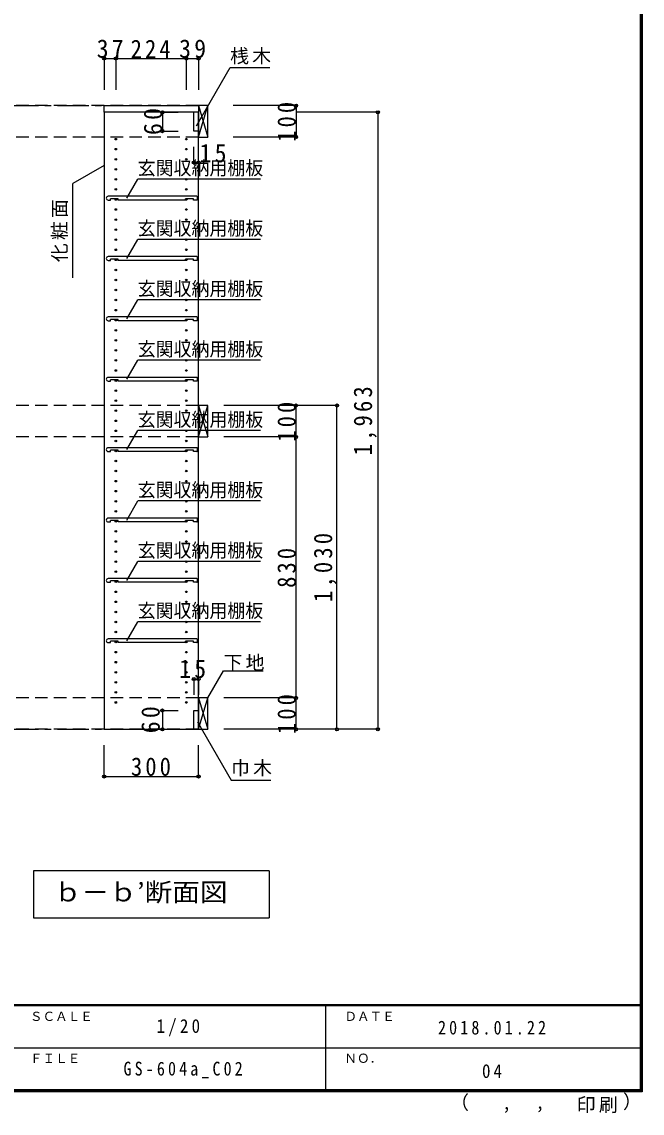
# Model space of a CAD drawing. Units: millimetres at full size, sheet at 1:20; details may follow other scales. Extents: x -3922 to 3878, y -2932 to 2722.
# Drawn here: x 1906 to 3878, y -2932 to 539 of the extents above; entities that cross this region are included whole.
import ezdxf
from ezdxf.enums import TextEntityAlignment as Align

# ---------------------------------------------------------------- set-up
doc = ezdxf.new("R2010")
doc.units = ezdxf.units.MM
doc.header["$LTSCALE"] = 20
doc.header["$PDMODE"] = 32
doc.header["$PDSIZE"] = 10
doc.linetypes.add('CHAIN1', pattern=[8, 5, -1, 1, -1])
doc.linetypes.add('DASHED2', pattern=[3, 2, -1])
for name, color, linetype in [('0-2_本体', 2, 'Continuous'), ('0-4_可動棚', 2, 'Continuous'), ('0-5', 4, 'Continuous'), ('0-7_桟木・巾木', 2, 'Continuous'), ('0-8_引き出し', 3, 'Continuous'), ('0-A_文字', 7, 'Continuous'), ('0-B_寸法', 7, 'Continuous'), ('F-1_枠', 6, 'Continuous'), ('F-A_文字', 7, 'Continuous')]:
    doc.layers.add(name, color=color, linetype=linetype)
doc.styles.add('ＭＳ ゴシック', font='')
doc.styles.get('ＭＳ ゴシック').set_extended_font_data('MS Gothic')

msp = doc.modelspace()

# ---------------------------------------------------------------- linework, layer by layer
at = {"layer": '0-2_本体'}
for p, q in [((2167.47, 272.73), (2467.47, 272.73)), ((2467.47, 272.73), (2467.47, 251.73))]:
    msp.add_line(p, q, dxfattribs=at)
msp.add_lwpolyline([(2467.47, 251.73), (2167.47, 251.73), (2167.47, 272.73)], dxfattribs=at)
at = {"layer": '0-4_可動棚'}
for p, q in [((2462.47, -15.57), (2179.97, -15.57)), ((2179.97, -27.57), (2186.97, -27.57)), ((2186.97, -27.57), (2186.97, -23.27)), ((2211.97, -23.27), (2186.97, -23.27)), ((2211.97, -27.57), (2211.97, -23.27)), ((2425.97, -27.57), (2211.97, -27.57)), ((2425.97, -27.57), (2425.97, -23.27)), ((2462.47, -27.57), (2450.97, -27.57)), ((2463.97, -26.07), (2463.97, -17.07)), ((2462.47, -207.57), (2179.97, -207.57)), ((2179.97, -219.57), (2186.97, -219.57)), ((2186.97, -219.57), (2186.97, -215.27)), ((2211.97, -215.27), (2186.97, -215.27)), ((2211.97, -219.57), (2211.97, -215.27)), ((2425.97, -219.57), (2211.97, -219.57)), ((2425.97, -219.57), (2425.97, -215.27)), ((2462.47, -219.57), (2450.97, -219.57)), ((2463.97, -218.07), (2463.97, -209.07)), ((2462.47, -399.57), (2179.97, -399.57)), ((2179.97, -411.57), (2186.97, -411.57)), ((2186.97, -411.57), (2186.97, -407.27)), ((2211.97, -407.27), (2186.97, -407.27)), ((2211.97, -411.57), (2211.97, -407.27)), ((2425.97, -411.57), (2211.97, -411.57)), ((2425.97, -411.57), (2425.97, -407.27)), ((2462.47, -411.57), (2450.97, -411.57)), ((2463.97, -410.07), (2463.97, -401.07)), ((2462.47, -591.57), (2179.97, -591.57)), ((2179.97, -603.57), (2186.97, -603.57)), ((2186.97, -603.57), (2186.97, -599.27)), ((2211.97, -599.27), (2186.97, -599.27)), ((2211.97, -603.57), (2211.97, -599.27)), ((2425.97, -603.57), (2211.97, -603.57)), ((2425.97, -603.57), (2425.97, -599.27)), ((2462.47, -603.57), (2450.97, -603.57)), ((2463.97, -602.07), (2463.97, -593.07)), ((2462.47, -815.57), (2179.97, -815.57)), ((2179.97, -827.57), (2186.97, -827.57)), ((2186.97, -827.57), (2186.97, -823.27)), ((2211.97, -823.27), (2186.97, -823.27)), ((2211.97, -827.57), (2211.97, -823.27)), ((2425.97, -827.57), (2211.97, -827.57)), ((2425.97, -827.57), (2425.97, -823.27)), ((2462.47, -827.57), (2450.97, -827.57)), ((2463.97, -826.07), (2463.97, -817.07)), ((2462.47, -1039.57), (2179.97, -1039.57)), ((2463.97, -1050.07), (2463.97, -1041.07)), ((2179.97, -1051.57), (2186.97, -1051.57)), ((2186.97, -1051.57), (2186.97, -1047.27)), ((2211.97, -1047.27), (2186.97, -1047.27)), ((2211.97, -1051.57), (2211.97, -1047.27)), ((2425.97, -1051.57), (2211.97, -1051.57)), ((2425.97, -1051.57), (2425.97, -1047.27)), ((2462.47, -1051.57), (2450.97, -1051.57)), ((2462.47, -1231.57), (2179.97, -1231.57)), ((2179.97, -1243.57), (2186.97, -1243.57)), ((2186.97, -1243.57), (2186.97, -1239.27)), ((2211.97, -1239.27), (2186.97, -1239.27)), ((2211.97, -1243.57), (2211.97, -1239.27)), ((2425.97, -1243.57), (2211.97, -1243.57)), ((2425.97, -1243.57), (2425.97, -1239.27)), ((2462.47, -1243.57), (2450.97, -1243.57)), ((2463.97, -1242.07), (2463.97, -1233.07)), ((2462.47, -1423.57), (2179.97, -1423.57)), ((2179.97, -1435.57), (2186.97, -1435.57)), ((2186.97, -1435.57), (2186.97, -1431.27)), ((2211.97, -1431.27), (2186.97, -1431.27)), ((2211.97, -1435.57), (2211.97, -1431.27)), ((2425.97, -1435.57), (2211.97, -1435.57)), ((2425.97, -1435.57), (2425.97, -1431.27)), ((2462.47, -1435.57), (2450.97, -1435.57)), ((2463.97, -1434.07), (2463.97, -1425.07))]:
    msp.add_line(p, q, dxfattribs=at)
for points in [[(2450.97, -27.57), (2450.97, -23.27), (2425.97, -23.27)], [(2450.97, -219.57), (2450.97, -215.27), (2425.97, -215.27)], [(2450.97, -411.57), (2450.97, -407.27), (2425.97, -407.27)], [(2450.97, -603.57), (2450.97, -599.27), (2425.97, -599.27)], [(2450.97, -827.57), (2450.97, -823.27), (2425.97, -823.27)], [(2450.97, -1051.57), (2450.97, -1047.27), (2425.97, -1047.27)], [(2450.97, -1243.57), (2450.97, -1239.27), (2425.97, -1239.27)], [(2450.97, -1435.57), (2450.97, -1431.27), (2425.97, -1431.27)]]:
    msp.add_lwpolyline(points, dxfattribs=at)
for centre, radius, start, end in [((2179.97, -21.57), 6, 90, 180), ((2179.97, -21.57), 6, 180, 270), ((2462.47, -17.07), 1.5, 0, 90), ((2462.47, -26.07), 1.5, 270, 0), ((2179.97, -213.57), 6, 90, 180), ((2462.47, -209.07), 1.5, 0, 90), ((2179.97, -213.57), 6, 180, 270), ((2462.47, -218.07), 1.5, 270, 0), ((2179.97, -405.57), 6, 90, 180), ((2179.97, -405.57), 6, 180, 270), ((2462.47, -401.07), 1.5, 0, 90), ((2462.47, -410.07), 1.5, 270, 0), ((2179.97, -597.57), 6, 90, 180), ((2179.97, -597.57), 6, 180, 270), ((2462.47, -593.07), 1.5, 0, 90), ((2462.47, -602.07), 1.5, 270, 0), ((2179.97, -821.57), 6, 90, 180), ((2179.97, -821.57), 6, 180, 270), ((2462.47, -817.07), 1.5, 0, 90), ((2462.47, -826.07), 1.5, 270, 0), ((2179.97, -1045.57), 6, 90, 180), ((2462.47, -1041.07), 1.5, 0, 90), ((2179.97, -1045.57), 6, 180, 270), ((2462.47, -1050.07), 1.5, 270, 0), ((2179.97, -1237.57), 6, 90, 180), ((2179.97, -1237.57), 6, 180, 270), ((2462.47, -1233.07), 1.5, 0, 90), ((2462.47, -1242.07), 1.5, 270, 0), ((2179.97, -1429.57), 6, 90, 180), ((2179.97, -1429.57), 6, 180, 270), ((2462.47, -1425.07), 1.5, 0, 90), ((2462.47, -1434.07), 1.5, 270, 0)]:
    msp.add_arc(centre, radius, start, end, dxfattribs=at)
at = {"layer": '0-5', "color": 3}
msp.add_lwpolyline([(2167.47, -1711.27), (2467.47, -1711.27), (2467.47, 251.73), (2167.47, 251.73)], close=True, dxfattribs=at)
at = {"layer": '0-5'}
for centre in [(2204.47, 166.23), (2428.47, 166.23), (2204.47, 134.23), (2204.47, 102.23), (2428.47, 134.23), (2428.47, 102.23), (2204.47, 70.23), (2428.47, 70.23), (2204.47, 38.23), (2428.47, 38.23), (2204.47, 6.23), (2428.47, 6.23), (2204.47, -25.77), (2428.47, -25.77), (2204.47, -57.77), (2428.47, -57.77), (2204.47, -89.77), (2428.47, -89.77), (2204.47, -121.77), (2428.47, -121.77), (2204.47, -153.77), (2428.47, -153.77), (2204.47, -185.77), (2428.47, -185.77), (2204.47, -217.77), (2428.47, -217.77), (2204.47, -249.77), (2428.47, -249.77), (2204.47, -281.77), (2204.47, -313.77), (2428.47, -281.77), (2428.47, -313.77), (2204.47, -345.77), (2428.47, -345.77), (2204.47, -377.77), (2428.47, -377.77), (2204.47, -409.77), (2428.47, -409.77), (2204.47, -441.77), (2428.47, -441.77), (2204.47, -473.77), (2428.47, -473.77), (2204.47, -505.77), (2428.47, -505.77), (2204.47, -537.77), (2428.47, -537.77), (2204.47, -569.77), (2428.47, -569.77), (2204.47, -601.77), (2428.47, -601.77), (2204.47, -633.77), (2428.47, -633.77), (2204.47, -665.77), (2428.47, -665.77), (2204.47, -697.77), (2204.47, -729.77), (2428.47, -697.77), (2428.47, -729.77), (2204.47, -761.77), (2428.47, -761.77), (2204.47, -793.77), (2428.47, -793.77), (2204.47, -825.77), (2428.47, -825.77), (2204.47, -857.77), (2428.47, -857.77), (2204.47, -889.77), (2428.47, -889.77), (2204.47, -921.77), (2428.47, -921.77), (2204.47, -953.77), (2428.47, -953.77), (2204.47, -985.77), (2428.47, -985.77), (2204.47, -1017.77), (2428.47, -1017.77), (2204.47, -1049.77), (2428.47, -1049.77), (2204.47, -1081.77), (2428.47, -1081.77), (2204.47, -1113.77), (2204.47, -1145.77), (2428.47, -1113.77), (2428.47, -1145.77), (2204.47, -1177.77), (2428.47, -1177.77), (2204.47, -1209.77), (2428.47, -1209.77), (2204.47, -1241.77), (2428.47, -1241.77), (2204.47, -1273.77), (2428.47, -1273.77), (2204.47, -1305.77), (2428.47, -1305.77), (2204.47, -1337.77), (2428.47, -1337.77), (2204.47, -1369.77), (2428.47, -1369.77), (2204.47, -1401.77), (2428.47, -1401.77), (2204.47, -1433.77), (2428.47, -1433.77), (2204.47, -1465.77), (2428.47, -1465.77), (2204.47, -1497.77), (2204.47, -1529.77), (2428.47, -1497.77), (2428.47, -1529.77), (2204.47, -1561.77), (2428.47, -1561.77), (2204.47, -1593.77), (2428.47, -1593.77), (2204.47, -1625.77), (2428.47, -1625.77)]:
    msp.add_circle(centre, 2.5, dxfattribs=at)
at = {"layer": '0-7_桟木・巾木'}
for p, q in [((2467.47, 251.73), (2452.47, 251.73)), ((2452.47, 191.73), (2452.47, 251.73)), ((2467.47, 251.73), (2467.47, 191.73)), ((2452.47, -1651.27), (2467.47, -1651.27)), ((2467.47, -1651.27), (2467.47, -1711.27))]:
    msp.add_line(p, q, dxfattribs=at)
for points in [[(2467.47, 191.73), (2455.97, 191.73), (2452.47, 191.73)], [(2467.47, -1711.27), (2452.47, -1711.27), (2452.47, -1651.27)]]:
    msp.add_lwpolyline(points, dxfattribs=at)
at = {"layer": '0-8_引き出し'}
for p, q in [((2467.47, 272.73), (2467.47, 172.73)), ((2497.47, 272.73), (2467.47, 272.73)), ((2497.47, 172.73), (2497.47, 272.73)), ((2467.47, 172.73), (2497.47, 172.73)), ((2467.47, -681.27), (2467.47, -781.27)), ((2497.47, -681.27), (2467.47, -681.27)), ((2497.47, -781.27), (2497.47, -681.27)), ((2467.47, -781.27), (2497.47, -781.27)), ((2467.47, -1611.27), (2467.47, -1711.27)), ((2497.47, -1611.27), (2467.47, -1611.27)), ((2497.47, -1711.27), (2497.47, -1611.27)), ((2467.47, -1711.27), (2497.47, -1711.27))]:
    msp.add_line(p, q, dxfattribs=at)
at = {"layer": '0-8_引き出し', "color": 7}
for p, q in [((2467.47, 172.73), (2497.47, 272.73)), ((2467.47, 272.73), (2497.47, 172.73)), ((2467.47, -781.27), (2497.47, -681.27)), ((2467.47, -681.27), (2497.47, -781.27)), ((2467.47, -1711.27), (2497.47, -1611.27)), ((2467.47, -1611.27), (2497.47, -1711.27))]:
    msp.add_line(p, q, dxfattribs=at)
at = {"layer": '0-A_文字'}
for p, q in [((2460.8, 208.2), (2567.88, 393.67)), ((2567.88, 393.67), (2693.9, 393.67)), ((2167.47, 82.66), (2067.47, 24.93)), ((2238.97, -21.57), (2273.98, 39.09)), ((2663.98, 39.09), (2273.98, 39.09)), ((2067.47, -275.07), (2067.47, 24.93)), ((2238.97, -213.57), (2273.98, -152.91)), ((2663.98, -152.91), (2273.98, -152.91)), ((2238.97, -405.57), (2273.98, -344.91)), ((2663.98, -344.91), (2273.98, -344.91)), ((2238.97, -597.57), (2273.98, -536.91)), ((2663.98, -536.91), (2273.98, -536.91)), ((2238.97, -821.57), (2273.98, -760.91)), ((2663.98, -760.91), (2273.98, -760.91)), ((2238.97, -1045.57), (2273.98, -984.91)), ((2663.98, -984.91), (2273.98, -984.91)), ((2238.97, -1237.57), (2273.98, -1176.91)), ((2663.98, -1176.91), (2273.98, -1176.91)), ((2238.97, -1429.57), (2273.98, -1368.91)), ((2663.98, -1368.91), (2273.98, -1368.91)), ((2692.47, -2161.27), (2692.47, -2311.27)), ((1942.47, -2311.27), (2692.47, -2311.27))]:
    msp.add_line(p, q, dxfattribs=at)
at = {"layer": '0-A_文字', "linetype": 'CHAIN1'}
for p, q in [((-2461.53, 272.73), (2467.47, 272.73)), ((-2461.53, -1711.27), (2467.47, -1711.27))]:
    msp.add_line(p, q, dxfattribs=at)
at = {"layer": '0-A_文字'}
for points in [[(2497.47, -1611.27), (2546.89, -1525.68), (2672.91, -1525.68)], [(2463.66, -1687.54), (2570.74, -1873.01), (2696.77, -1873.01)], [(2692.47, -2161.27), (1942.47, -2161.27), (1942.47, -2311.27)]]:
    msp.add_lwpolyline(points, dxfattribs=at)
at = {"layer": '0-B_寸法', "color": 4}
for p, q in [((2167.47, 422.73), (2467.47, 422.73)), ((2167.47, 422.73), (2167.47, 322.73)), ((2204.47, 422.73), (2204.47, 322.73)), ((2428.47, 422.73), (2428.47, 322.73)), ((2467.47, 422.73), (2467.47, 322.73)), ((2352.47, 251.73), (2352.47, 191.73)), ((2352.47, 251.73), (2402.47, 251.73)), ((2777.47, 272.73), (2577.47, 272.73)), ((2777.47, 272.73), (2777.47, 172.73)), ((3037.47, 251.73), (2777.47, 251.73)), ((3037.47, 251.73), (3037.47, -1711.27)), ((2352.47, 191.73), (2402.47, 191.73)), ((2452.47, 91.73), (2452.47, 141.73)), ((2467.47, 91.73), (2467.47, 141.73)), ((2777.47, 172.73), (2577.47, 172.73)), ((2452.47, 91.73), (2467.47, 91.73)), ((2907.47, -681.27), (2547.47, -681.27)), ((2777.47, -781.27), (2777.47, -681.27)), ((2907.47, -1711.27), (2907.47, -681.27)), ((2777.47, -781.27), (2547.47, -781.27)), ((2777.47, -1611.27), (2777.47, -781.27)), ((2452.47, -1551.27), (2467.47, -1551.27)), ((2452.47, -1551.27), (2452.47, -1601.27)), ((2467.47, -1551.27), (2467.47, -1601.27)), ((2777.47, -1611.27), (2547.47, -1611.27)), ((2777.47, -1711.27), (2777.47, -1611.27)), ((2352.47, -1651.27), (2352.47, -1711.27)), ((2352.47, -1651.27), (2402.47, -1651.27)), ((2352.47, -1711.27), (2402.47, -1711.27)), ((3037.47, -1711.27), (2547.47, -1711.27)), ((2167.47, -1861.27), (2167.47, -1761.27)), ((2467.47, -1861.27), (2467.47, -1761.27)), ((2167.47, -1861.27), (2467.47, -1861.27))]:
    msp.add_line(p, q, dxfattribs=at)
at = {"layer": '0-B_寸法', "color": 4, "linetype": 'DASHED2'}
for p, q in [((2467.47, 272.73), (-2461.53, 272.73)), ((2467.47, 172.73), (-2461.53, 172.73)), ((2467.47, -681.27), (-2461.53, -681.27)), ((2467.47, -781.27), (-2461.53, -781.27)), ((2467.47, -1611.27), (-2461.53, -1611.27)), ((2467.47, -1711.27), (-2461.53, -1711.27))]:
    msp.add_line(p, q, dxfattribs=at)
at = {"layer": '0-B_寸法'}
for p in [(2167.47, 422.73), (2204.47, 422.73), (2428.47, 422.73), (2467.47, 422.73), (2352.47, 251.73), (2777.47, 272.73), (3037.47, 251.73), (2352.47, 191.73), (2777.47, 172.73), (2452.47, 91.73), (2467.47, 91.73), (2777.47, -681.27), (2907.47, -681.27), (2777.47, -781.27), (2452.47, -1551.27), (2467.47, -1551.27), (2777.47, -1611.27), (2352.47, -1651.27), (2352.47, -1711.27), (2777.47, -1711.27), (2907.47, -1711.27), (3037.47, -1711.27), (2167.47, -1861.27), (2467.47, -1861.27)]:
    msp.add_point(p, dxfattribs=at)
at = {"layer": 'F-1_枠'}
for p, q in [((3871.3, 2722.29), (3871.3, -2864.37)), ((3874.63, 2722.29), (3874.63, -2864.37)), ((3877.97, 2722.29), (3877.97, -2864.37)), ((3877.97, -2587.71), (-3922.03, -2587.71)), ((3877.97, -2591.04), (-3922.03, -2591.04)), ((2871.3, -2591.04), (2871.3, -2857.71)), ((-22.03, -2724.37), (3871.3, -2724.38)), ((3877.97, -2857.71), (-3922.03, -2857.71)), ((3877.97, -2861.04), (-3922.03, -2861.04)), ((3877.97, -2864.37), (-3922.03, -2864.37))]:
    msp.add_line(p, q, dxfattribs=at)

# ---------------------------------------------------------------- texts
at = {"layer": '0-A_文字', "style": 'ＭＳ ゴシック'}
for s, height, width, p in [('玄関収納用棚板', 43.99, 0.95, (2273.98, 39.09)), ('玄関収納用棚板', 43.99, 0.95, (2273.98, -152.91)), ('玄関収納用棚板', 43.99, 0.95, (2273.98, -344.91)), ('玄関収納用棚板', 43.99, 0.95, (2273.98, -536.91)), ('玄関収納用棚板', 43.99, 0.95, (2273.98, -760.91)), ('玄関収納用棚板', 43.99, 0.95, (2273.98, -984.91)), ('玄関収納用棚板', 43.99, 0.95, (2273.98, -1176.91)), ('玄関収納用棚板', 43.99, 0.95, (2273.98, -1368.91)), ('ｂ－ｂ’断面図', 58.65, 1.1, (2007.47, -2276.27))]:
    msp.add_text(s, height=height, dxfattribs=dict(at, width=width)).set_placement(p, align=Align.BOTTOM_LEFT)
at = {"layer": '0-A_文字', "char_height": 43.99, "attachment_point": 7, "style": 'ＭＳ ゴシック'}
for s, insert in [('\\T1.17;桟木', (2567.88, 403.88)), ('\\T1.17;下地', (2546.89, -1525.68)), ('\\T1.17;巾木', (2570.74, -1861.06))]:
    msp.add_mtext(s, dxfattribs=dict(at, insert=insert))
at = {"layer": '0-A_文字', "insert": (2052.47, -225.07), "char_height": 43.99, "attachment_point": 7, "rotation": 90, "style": 'ＭＳ ゴシック'}
msp.add_mtext('\\T1.17;化粧面', dxfattribs=at)
at = {"layer": '0-B_寸法', "char_height": 58.65, "attachment_point": 7, "style": 'ＭＳ ゴシック'}
for s, insert in [('\\T1.27;\\W0.95;37', (2143.47, 423.94)), ('\\T1.27;\\W0.9;224', (2251.47, 423.94)), ('\\T1.27;\\W0.95;39', (2405.47, 423.94)), ('\\T1.27;\\W0.95;15', (2470.36, 91.73)), ('\\T1.27;\\W0.95;15', (2405.46, -1548.8)), ('\\T1.27;\\W0.9;300', (2252.47, -1860.06))]:
    msp.add_mtext(s, dxfattribs=dict(at, insert=insert))
at = {"layer": '0-B_寸法', "char_height": 58.65, "attachment_point": 7, "rotation": 90, "style": 'ＭＳ ゴシック'}
for s, insert in [('\\T1.27;\\W0.9;100', (2777.47, 157.73)), ('\\T1.27;\\W0.95;60', (2352.47, 179.23)), ('\\T1.28;\\W0.9;1,963', (3034.15, -839.77)), ('\\T1.27;\\W0.9;100', (2777.47, -796.27)), ('\\T1.28;\\W0.9;1,030', (2907.47, -1306.27)), ('\\T1.27;\\W0.9;830', (2777.47, -1261.27)), ('\\T1.27;\\W0.9;100', (2777.47, -1726.27)), ('\\T1.27;\\W0.95;60', (2344.86, -1723.77))]:
    msp.add_mtext(s, dxfattribs=dict(at, insert=insert))
at = {"layer": 'F-A_文字', "style": 'ＭＳ ゴシック'}
for s, height, p in [('ＳＣＡＬＥ', 29.33, (1931.3, -2647.71)), ('ＤＡＴＥ', 29.33, (2931.3, -2647.71)), ('ＮＯ．', 29.33, (2931.3, -2781.04)), ('ＦＩＬＥ', 29.33, (1931.3, -2781.04)), ('（', 43.99, (3267.32, -2933.25)), ('）', 43.99, (3816.9, -2930.46)), (',', 43.99, (3432.15, -2933.25)), (',', 43.99, (3538.1, -2931.39))]:
    msp.add_text(s, height=height, dxfattribs=at).set_placement(p, align=Align.BOTTOM_LEFT)
at = {"layer": 'F-A_文字', "char_height": 43.99, "attachment_point": 7, "style": 'ＭＳ ゴシック'}
for s, insert in [('\\T1.38;\\W0.9;1/20', (2333.8, -2687.71)), ('\\T1.39;\\W0.85;2018.01.22', (3228.8, -2682.71)), ('\\T1.39;\\W0.85;GS-604a_C02', (2228.8, -2821.04)), ('\\T1.36;\\W0.9;04', (3368.8, -2821.04)), ('\\T1.17;印刷', (3670.07, -2932.32))]:
    msp.add_mtext(s, dxfattribs=dict(at, insert=insert))

doc.saveas('drawing.dxf')
